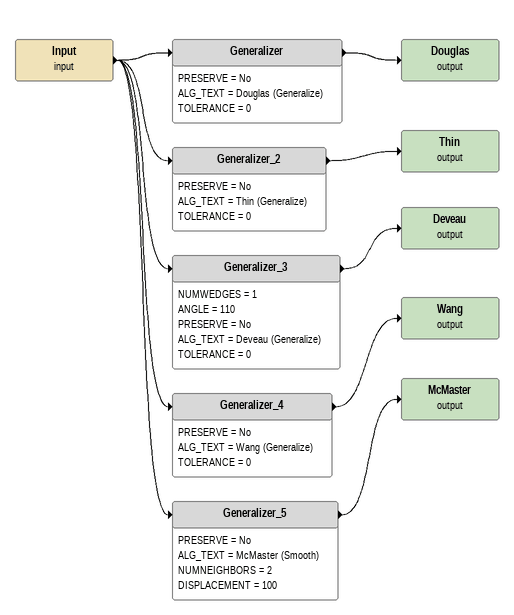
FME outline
Input (input)
    -> Generalizer
    -> Generalizer_2
    -> Generalizer_3
    -> Generalizer_4
    -> Generalizer_5
Generalizer
    PRESERVE = No
    ALG_TEXT = Douglas (Generalize)
    TOLERANCE = 0
    -> Douglas (output)
Douglas (output)
Generalizer_2
    PRESERVE = No
    ALG_TEXT = Thin (Generalize)
    TOLERANCE = 0
    -> Thin (output)
Thin (output)
Generalizer_3
    NUMWEDGES = 1
    ANGLE = 110
    PRESERVE = No
    ALG_TEXT = Deveau (Generalize)
    TOLERANCE = 0
    -> Deveau (output)
Deveau (output)
Generalizer_4
    PRESERVE = No
    ALG_TEXT = Wang (Generalize)
    TOLERANCE = 0
    -> Wang (output)
Wang (output)
Generalizer_5
    PRESERVE = No
    ALG_TEXT = McMaster (Smooth)
    NUMNEIGHBORS = 2
    DISPLACEMENT = 100
    -> McMaster (output)
McMaster (output)
